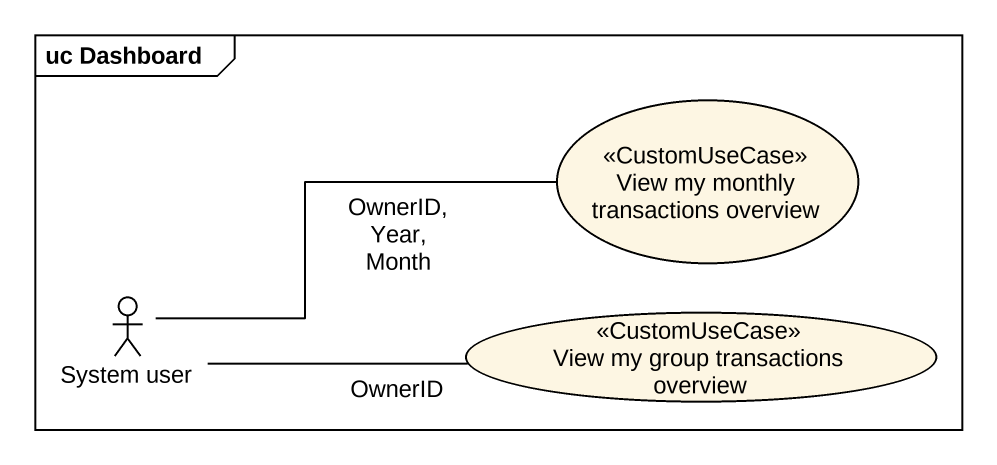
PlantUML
@startuml
mainframe uc Dashboard
usecase "View my monthly transactions overview" as View_my_monthly <<CustomUseCase>>
actor "System user" as System_user
usecase "View my group transactions overview" as View_my_group_transactions <<CustomUseCase>>
System_user -right- View_my_monthly : OwnerID, Year, Month
System_user -right- View_my_group_transactions : OwnerID
@enduml
